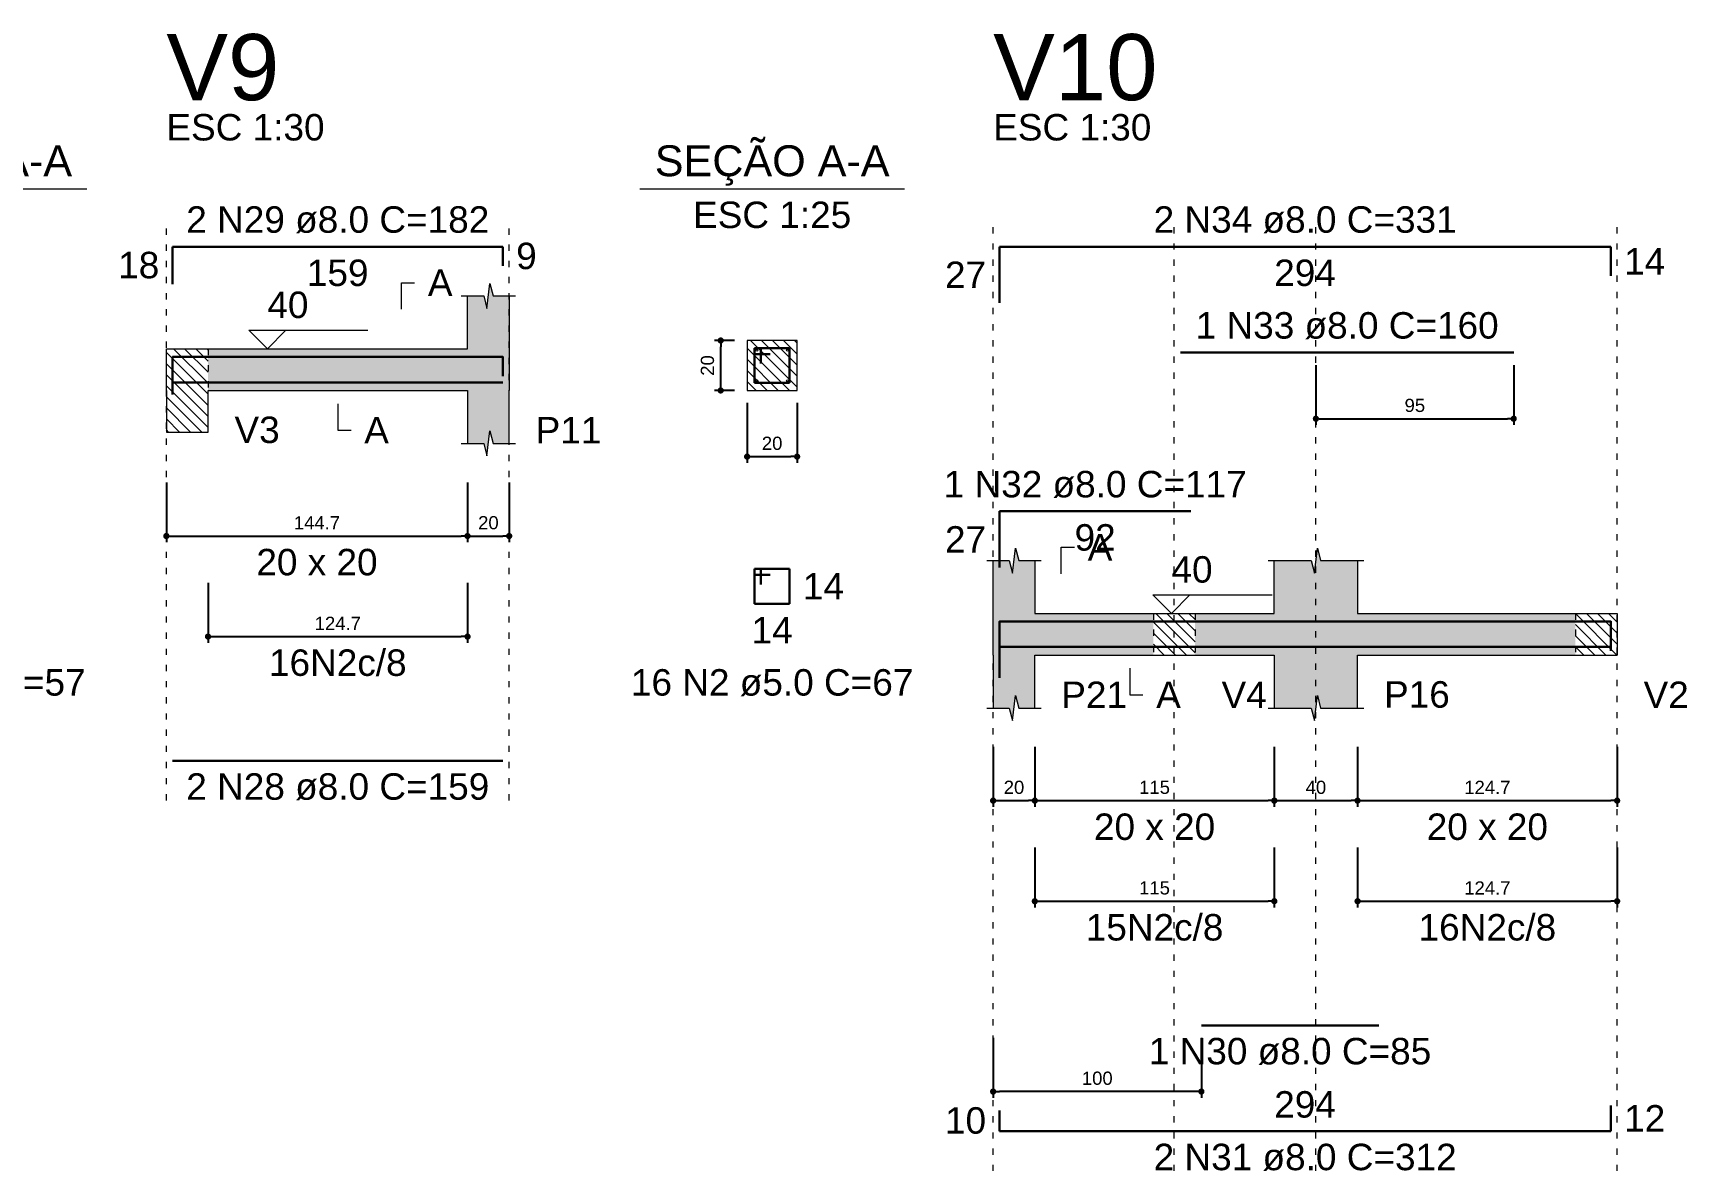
# Model space of a CAD drawing. Header units: millimetres. Extents: x 180 to 11148, y -1598 to 1045.
# Drawn here: x 1465.81 to 1492.29, y 6.16 to 24.38 of the extents above; entities that cross this region are included whole.
import ezdxf

# ---------------------------------------------------------------- set-up
doc = ezdxf.new("R2010")
doc.units = ezdxf.units.MM
doc.header["$MEASUREMENT"] = 0
doc.linetypes.add('DOT2', pattern=[3.175, 0, -3.175])
for name, color, linetype, lineweight in [('Descrição da armadura', 7, 'Continuous', 5), ('DT-Barras na forma', 2, 'Continuous', 30), ('DT-Barras no corte', 5, 'Continuous', 5), ('DT-Barras rebatidas', 2, 'Continuous', 30), ('DT-Cotas', 9, 'Continuous', 5), ('DT-Forma', 5, 'Continuous', 5), ('DT-Hachura forma vigas', 252, 'Continuous', 5), ('DT-Hachura intersecção vigas', 9, 'Continuous', 5), ('DT-Hachura seção vigas', 252, 'Continuous', 5), ('DT-Pontilhado', 9, 'DOT2', 5), ('DT-Textos', 7, 'Continuous', 5), ('DT-Título', 3, 'Continuous', 20), ('Textos armaduras', 7, 'Continuous', 5)]:
    doc.layers.add(name, color=color, linetype=linetype, lineweight=lineweight)
doc.styles.add('Arial', font='arial.ttf')
doc.dimstyles.new('UM_25.000000', dxfattribs={"dimtxt": 0.18, "dimasz": 0.1, "dimexe": 0.1, "dimexo": 0.2, "dimgap": 0, "dimtad": 1, "dimtih": 1, "dimtoh": 1, "dimdec": 1, "dimlfac": 25, "dimzin": 0, "dimdsep": 46, "dimtxsty": 'Standard', "dimcen": 0.09, "dimdle": 0.1, "dimadec": 1, "dimazin": 2, "dimtfac": 1, "dimtdec": 4, "dimtofl": 0, "dimtmove": 0, "dimatfit": 3, "dimfxl": 1, "dimtolj": 1, "dimarcsym": 0})
doc.dimstyles.new('UM_30.000000', dxfattribs={"dimtxt": 0.18, "dimasz": 0.1, "dimexe": 0.1, "dimexo": 0.2, "dimgap": 0, "dimtad": 1, "dimtih": 1, "dimtoh": 1, "dimdec": 1, "dimlfac": 30, "dimzin": 0, "dimdsep": 46, "dimtxsty": 'Standard', "dimcen": 0.09, "dimdle": 0.1, "dimadec": 1, "dimazin": 2, "dimtfac": 1, "dimtdec": 4, "dimtofl": 0, "dimtmove": 0, "dimatfit": 3, "dimfxl": 1, "dimtolj": 1, "dimarcsym": 0})
pattern_1 = [(135, (1363.44159, -104.45506), (-0.08838835, -0.08838835), [])]

# ---------------------------------------------------------------- blocks, each defined once
blk = doc.blocks.new('_Dot')
at = {"color": 0, "linetype": 'ByBlock', "lineweight": -2}
blk.add_line((-0.5, 0), (-1, 0), dxfattribs=at)
at = {"color": 0, "linetype": 'ByBlock', "const_width": 0.5}
blk.add_lwpolyline([(-0.25, 0, 1), (0.25, 0, 1)], format="xyb", close=True, dxfattribs=at)
blk = doc.blocks.new('*D312')
at = {"layer": 'Defpoints', "color": 0, "transparency": 16777216}
for p in [(1467.943, 17.386), (1472.765, 17.386), (1472.765, 16.327)]:
    blk.add_point(p, dxfattribs=at)
at = {"layer": 'DT-Cotas', "color": 0, "lineweight": -2, "transparency": 16777216}
for p, q in [((1467.943, 17.186), (1467.943, 16.227)), ((1472.765, 17.186), (1472.765, 16.227)), ((1468.043, 16.327), (1472.665, 16.327))]:
    blk.add_line(p, q, dxfattribs=at)
at = {"layer": 'DT-Cotas', "color": 0, "lineweight": -2, "transparency": 16777216, "xscale": 0.1000000014901161, "yscale": 0.1000000014901161, "zscale": 0.1000000014901161, "rotation": 180}
blk.add_blockref('_Dot', (1467.943, 16.327), dxfattribs=at)
at = {"layer": 'DT-Cotas', "color": 0, "lineweight": -2, "transparency": 16777216, "xscale": 0.1000000014901161, "yscale": 0.1000000014901161, "zscale": 0.1000000014901161}
blk.add_blockref('_Dot', (1472.765, 16.327), dxfattribs=at)
at = {"layer": 'DT-Cotas', "transparency": 16777216, "insert": (1470.354, 16.539), "char_height": 0.2118, "attachment_point": 5, "rotation": 0.0057, "style": 'Arial'}
blk.add_mtext('\\A1;144.7', dxfattribs=at)
blk = doc.blocks.new('*D313')
at = {"layer": 'Defpoints', "color": 0, "transparency": 16777216}
for p in [(1472.765, 17.386), (1473.432, 17.386), (1473.432, 16.327)]:
    blk.add_point(p, dxfattribs=at)
at = {"layer": 'DT-Cotas', "color": 0, "lineweight": -2, "transparency": 16777216}
for p, q in [((1472.765, 17.186), (1472.765, 16.227)), ((1473.432, 17.186), (1473.432, 16.227)), ((1472.865, 16.327), (1473.332, 16.327))]:
    blk.add_line(p, q, dxfattribs=at)
at = {"layer": 'DT-Cotas', "color": 0, "lineweight": -2, "transparency": 16777216, "xscale": 0.1000000014901161, "yscale": 0.1000000014901161, "zscale": 0.1000000014901161, "rotation": 180}
blk.add_blockref('_Dot', (1472.765, 16.327), dxfattribs=at)
at = {"layer": 'DT-Cotas', "color": 0, "lineweight": -2, "transparency": 16777216, "xscale": 0.1000000014901161, "yscale": 0.1000000014901161, "zscale": 0.1000000014901161}
blk.add_blockref('_Dot', (1473.432, 16.327), dxfattribs=at)
at = {"layer": 'DT-Cotas', "transparency": 16777216, "insert": (1473.099, 16.539), "char_height": 0.2118, "attachment_point": 5, "rotation": 0.0057, "style": 'Arial'}
blk.add_mtext('\\A1;20', dxfattribs=at)
blk = doc.blocks.new('*D314')
at = {"layer": 'Defpoints', "color": 0, "transparency": 16777216}
for p in [(1468.61, 15.776), (1472.765, 15.776), (1472.765, 14.717)]:
    blk.add_point(p, dxfattribs=at)
at = {"layer": 'DT-Cotas', "color": 0, "lineweight": -2, "transparency": 16777216}
for p, q in [((1468.61, 15.576), (1468.61, 14.617)), ((1472.765, 15.576), (1472.765, 14.617)), ((1468.71, 14.717), (1472.665, 14.717))]:
    blk.add_line(p, q, dxfattribs=at)
at = {"layer": 'DT-Cotas', "color": 0, "lineweight": -2, "transparency": 16777216, "xscale": 0.1000000014901161, "yscale": 0.1000000014901161, "zscale": 0.1000000014901161, "rotation": 180}
blk.add_blockref('_Dot', (1468.61, 14.717), dxfattribs=at)
at = {"layer": 'DT-Cotas', "color": 0, "lineweight": -2, "transparency": 16777216, "xscale": 0.1000000014901161, "yscale": 0.1000000014901161, "zscale": 0.1000000014901161}
blk.add_blockref('_Dot', (1472.765, 14.717), dxfattribs=at)
at = {"layer": 'DT-Cotas', "transparency": 16777216, "insert": (1470.688, 14.929), "char_height": 0.2118, "attachment_point": 5, "rotation": 0.0057, "style": 'Arial'}
blk.add_mtext('\\A1;124.7', dxfattribs=at)
blk = doc.blocks.new('*D315')
at = {"layer": 'Defpoints', "color": 0, "transparency": 16777216}
for p in [(1476.819, 19.457), (1477.242, 19.457), (1477.242, 18.657)]:
    blk.add_point(p, dxfattribs=at)
at = {"layer": 'DT-Cotas', "color": 0, "lineweight": -2, "transparency": 16777216}
for p, q in [((1477.042, 19.457), (1476.719, 19.457)), ((1476.819, 18.757), (1476.819, 19.357)), ((1477.042, 18.657), (1476.719, 18.657))]:
    blk.add_line(p, q, dxfattribs=at)
at = {"layer": 'DT-Cotas', "color": 0, "lineweight": -2, "transparency": 16777216, "xscale": 0.1000000014901161, "yscale": 0.1000000014901161, "zscale": 0.1000000014901161}
for p, rotation in [((1476.819, 19.457), 90), ((1476.819, 18.657), 270)]:
    blk.add_blockref('_Dot', p, dxfattribs=dict(at, rotation=rotation))
at = {"layer": 'DT-Cotas', "transparency": 16777216, "insert": (1476.607, 19.057), "char_height": 0.2118, "attachment_point": 5, "rotation": 90, "style": 'Arial'}
blk.add_mtext('\\A1;20', dxfattribs=at)
blk = doc.blocks.new('*D316')
at = {"layer": 'Defpoints', "color": 0, "transparency": 16777216}
for p in [(1477.242, 18.657), (1478.042, 18.657), (1478.042, 17.598)]:
    blk.add_point(p, dxfattribs=at)
at = {"layer": 'DT-Cotas', "color": 0, "lineweight": -2, "transparency": 16777216}
for p, q in [((1477.242, 18.457), (1477.242, 17.498)), ((1478.042, 18.457), (1478.042, 17.498)), ((1477.342, 17.598), (1477.942, 17.598))]:
    blk.add_line(p, q, dxfattribs=at)
at = {"layer": 'DT-Cotas', "color": 0, "lineweight": -2, "transparency": 16777216, "xscale": 0.1000000014901161, "yscale": 0.1000000014901161, "zscale": 0.1000000014901161, "rotation": 180}
blk.add_blockref('_Dot', (1477.242, 17.598), dxfattribs=at)
at = {"layer": 'DT-Cotas', "color": 0, "lineweight": -2, "transparency": 16777216, "xscale": 0.1000000014901161, "yscale": 0.1000000014901161, "zscale": 0.1000000014901161}
blk.add_blockref('_Dot', (1478.042, 17.598), dxfattribs=at)
at = {"layer": 'DT-Cotas', "transparency": 16777216, "insert": (1477.642, 17.81), "char_height": 0.2118, "attachment_point": 5, "rotation": 0.0057, "style": 'Arial'}
blk.add_mtext('\\A1;20', dxfattribs=at)
blk = doc.blocks.new('*D324')
at = {"layer": 'Defpoints', "color": 0, "transparency": 16777216}
for p in [(1481.181, 13.15), (1481.848, 13.15), (1481.848, 12.091)]:
    blk.add_point(p, dxfattribs=at)
at = {"layer": 'DT-Cotas', "color": 0, "lineweight": -2, "transparency": 16777216}
for p, q in [((1481.181, 12.95), (1481.181, 11.991)), ((1481.848, 12.95), (1481.848, 11.991)), ((1481.281, 12.091), (1481.748, 12.091))]:
    blk.add_line(p, q, dxfattribs=at)
at = {"layer": 'DT-Cotas', "color": 0, "lineweight": -2, "transparency": 16777216, "xscale": 0.1000000014901161, "yscale": 0.1000000014901161, "zscale": 0.1000000014901161, "rotation": 180}
blk.add_blockref('_Dot', (1481.181, 12.091), dxfattribs=at)
at = {"layer": 'DT-Cotas', "color": 0, "lineweight": -2, "transparency": 16777216, "xscale": 0.1000000014901161, "yscale": 0.1000000014901161, "zscale": 0.1000000014901161}
blk.add_blockref('_Dot', (1481.848, 12.091), dxfattribs=at)
at = {"layer": 'DT-Cotas', "transparency": 16777216, "insert": (1481.515, 12.303), "char_height": 0.2118, "attachment_point": 5, "rotation": 0.0057, "style": 'Arial'}
blk.add_mtext('\\A1;20', dxfattribs=at)
blk = doc.blocks.new('*D325')
at = {"layer": 'Defpoints', "color": 0, "transparency": 16777216}
for p in [(1481.848, 13.15), (1485.683, 13.15), (1485.683, 12.091)]:
    blk.add_point(p, dxfattribs=at)
at = {"layer": 'DT-Cotas', "color": 0, "lineweight": -2, "transparency": 16777216}
for p, q in [((1481.848, 12.95), (1481.848, 11.991)), ((1485.683, 12.95), (1485.683, 11.991)), ((1481.948, 12.091), (1485.583, 12.091))]:
    blk.add_line(p, q, dxfattribs=at)
at = {"layer": 'DT-Cotas', "color": 0, "lineweight": -2, "transparency": 16777216, "xscale": 0.1000000014901161, "yscale": 0.1000000014901161, "zscale": 0.1000000014901161, "rotation": 180}
blk.add_blockref('_Dot', (1481.848, 12.091), dxfattribs=at)
at = {"layer": 'DT-Cotas', "color": 0, "lineweight": -2, "transparency": 16777216, "xscale": 0.1000000014901161, "yscale": 0.1000000014901161, "zscale": 0.1000000014901161}
blk.add_blockref('_Dot', (1485.683, 12.091), dxfattribs=at)
at = {"layer": 'DT-Cotas', "transparency": 16777216, "insert": (1483.765, 12.303), "char_height": 0.2118, "attachment_point": 5, "rotation": 0.0057, "style": 'Arial'}
blk.add_mtext('\\A1;115', dxfattribs=at)
blk = doc.blocks.new('*D326')
at = {"layer": 'Defpoints', "color": 0, "transparency": 16777216}
for p in [(1485.683, 13.15), (1487.016, 13.15), (1487.016, 12.091)]:
    blk.add_point(p, dxfattribs=at)
at = {"layer": 'DT-Cotas', "color": 0, "lineweight": -2, "transparency": 16777216}
for p, q in [((1485.683, 12.95), (1485.683, 11.991)), ((1487.016, 12.95), (1487.016, 11.991)), ((1485.783, 12.091), (1486.916, 12.091))]:
    blk.add_line(p, q, dxfattribs=at)
at = {"layer": 'DT-Cotas', "color": 0, "lineweight": -2, "transparency": 16777216, "xscale": 0.1000000014901161, "yscale": 0.1000000014901161, "zscale": 0.1000000014901161, "rotation": 180}
blk.add_blockref('_Dot', (1485.683, 12.091), dxfattribs=at)
at = {"layer": 'DT-Cotas', "color": 0, "lineweight": -2, "transparency": 16777216, "xscale": 0.1000000014901161, "yscale": 0.1000000014901161, "zscale": 0.1000000014901161}
blk.add_blockref('_Dot', (1487.016, 12.091), dxfattribs=at)
at = {"layer": 'DT-Cotas', "transparency": 16777216, "insert": (1486.349, 12.303), "char_height": 0.2118, "attachment_point": 5, "rotation": 0.0057, "style": 'Arial'}
blk.add_mtext('\\A1;40', dxfattribs=at)
blk = doc.blocks.new('*D327')
at = {"layer": 'Defpoints', "color": 0, "transparency": 16777216}
for p in [(1487.016, 13.15), (1491.172, 13.15), (1491.172, 12.091)]:
    blk.add_point(p, dxfattribs=at)
at = {"layer": 'DT-Cotas', "color": 0, "lineweight": -2, "transparency": 16777216}
for p, q in [((1487.016, 12.95), (1487.016, 11.991)), ((1491.172, 12.95), (1491.172, 11.991)), ((1487.116, 12.091), (1491.072, 12.091))]:
    blk.add_line(p, q, dxfattribs=at)
at = {"layer": 'DT-Cotas', "color": 0, "lineweight": -2, "transparency": 16777216, "xscale": 0.1000000014901161, "yscale": 0.1000000014901161, "zscale": 0.1000000014901161, "rotation": 180}
blk.add_blockref('_Dot', (1487.016, 12.091), dxfattribs=at)
at = {"layer": 'DT-Cotas', "color": 0, "lineweight": -2, "transparency": 16777216, "xscale": 0.1000000014901161, "yscale": 0.1000000014901161, "zscale": 0.1000000014901161}
blk.add_blockref('_Dot', (1491.172, 12.091), dxfattribs=at)
at = {"layer": 'DT-Cotas', "transparency": 16777216, "insert": (1489.094, 12.303), "char_height": 0.2118, "attachment_point": 5, "rotation": 0.0057, "style": 'Arial'}
blk.add_mtext('\\A1;124.7', dxfattribs=at)
blk = doc.blocks.new('*D328')
at = {"layer": 'Defpoints', "color": 0, "transparency": 16777216}
for p in [(1481.848, 11.54), (1485.683, 11.54), (1485.683, 10.481)]:
    blk.add_point(p, dxfattribs=at)
at = {"layer": 'DT-Cotas', "color": 0, "lineweight": -2, "transparency": 16777216}
for p, q in [((1481.848, 11.34), (1481.848, 10.381)), ((1485.683, 11.34), (1485.683, 10.381)), ((1481.948, 10.481), (1485.583, 10.481))]:
    blk.add_line(p, q, dxfattribs=at)
at = {"layer": 'DT-Cotas', "color": 0, "lineweight": -2, "transparency": 16777216, "xscale": 0.1000000014901161, "yscale": 0.1000000014901161, "zscale": 0.1000000014901161, "rotation": 180}
blk.add_blockref('_Dot', (1481.848, 10.481), dxfattribs=at)
at = {"layer": 'DT-Cotas', "color": 0, "lineweight": -2, "transparency": 16777216, "xscale": 0.1000000014901161, "yscale": 0.1000000014901161, "zscale": 0.1000000014901161}
blk.add_blockref('_Dot', (1485.683, 10.481), dxfattribs=at)
at = {"layer": 'DT-Cotas', "transparency": 16777216, "insert": (1483.765, 10.693), "char_height": 0.2118, "attachment_point": 5, "rotation": 0.0057, "style": 'Arial'}
blk.add_mtext('\\A1;115', dxfattribs=at)
blk = doc.blocks.new('*D329')
at = {"layer": 'Defpoints', "color": 0, "transparency": 16777216}
for p in [(1487.016, 11.54), (1491.172, 11.54), (1491.172, 10.481)]:
    blk.add_point(p, dxfattribs=at)
at = {"layer": 'DT-Cotas', "color": 0, "lineweight": -2, "transparency": 16777216}
for p, q in [((1487.016, 11.34), (1487.016, 10.381)), ((1491.172, 11.34), (1491.172, 10.381)), ((1487.116, 10.481), (1491.072, 10.481))]:
    blk.add_line(p, q, dxfattribs=at)
at = {"layer": 'DT-Cotas', "color": 0, "lineweight": -2, "transparency": 16777216, "xscale": 0.1000000014901161, "yscale": 0.1000000014901161, "zscale": 0.1000000014901161, "rotation": 180}
blk.add_blockref('_Dot', (1487.016, 10.481), dxfattribs=at)
at = {"layer": 'DT-Cotas', "color": 0, "lineweight": -2, "transparency": 16777216, "xscale": 0.1000000014901161, "yscale": 0.1000000014901161, "zscale": 0.1000000014901161}
blk.add_blockref('_Dot', (1491.172, 10.481), dxfattribs=at)
at = {"layer": 'DT-Cotas', "transparency": 16777216, "insert": (1489.094, 10.693), "char_height": 0.2118, "attachment_point": 5, "rotation": 0.0057, "style": 'Arial'}
blk.add_mtext('\\A1;124.7', dxfattribs=at)
blk = doc.blocks.new('*D330')
at = {"layer": 'Defpoints', "color": 0, "transparency": 16777216}
for p in [(1481.181, 8.493), (1484.515, 8.493), (1481.181, 7.434)]:
    blk.add_point(p, dxfattribs=at)
at = {"layer": 'DT-Cotas', "color": 0, "lineweight": -2, "transparency": 16777216}
for p, q in [((1481.181, 8.293), (1481.181, 7.334)), ((1484.515, 8.293), (1484.515, 7.334)), ((1484.415, 7.434), (1481.281, 7.434))]:
    blk.add_line(p, q, dxfattribs=at)
at = {"layer": 'DT-Cotas', "color": 0, "lineweight": -2, "transparency": 16777216, "xscale": 0.1000000014901161, "yscale": 0.1000000014901161, "zscale": 0.1000000014901161, "rotation": 180}
blk.add_blockref('_Dot', (1481.181, 7.434), dxfattribs=at)
at = {"layer": 'DT-Cotas', "color": 0, "lineweight": -2, "transparency": 16777216, "xscale": 0.1000000014901161, "yscale": 0.1000000014901161, "zscale": 0.1000000014901161}
blk.add_blockref('_Dot', (1484.515, 7.434), dxfattribs=at)
at = {"layer": 'DT-Cotas', "transparency": 16777216, "insert": (1482.848, 7.646), "char_height": 0.2118, "attachment_point": 5, "rotation": 0.0057, "style": 'Arial'}
blk.add_mtext('\\A1;100', dxfattribs=at)
blk = doc.blocks.new('*D331')
at = {"layer": 'Defpoints', "color": 0, "transparency": 16777216}
for p in [(1486.349, 19.264), (1489.516, 19.264), (1489.516, 18.205)]:
    blk.add_point(p, dxfattribs=at)
at = {"layer": 'DT-Cotas', "color": 0, "lineweight": -2, "transparency": 16777216}
for p, q in [((1486.349, 19.064), (1486.349, 18.105)), ((1489.516, 19.064), (1489.516, 18.105)), ((1486.449, 18.205), (1489.416, 18.205))]:
    blk.add_line(p, q, dxfattribs=at)
at = {"layer": 'DT-Cotas', "color": 0, "lineweight": -2, "transparency": 16777216, "xscale": 0.1000000014901161, "yscale": 0.1000000014901161, "zscale": 0.1000000014901161, "rotation": 180}
blk.add_blockref('_Dot', (1486.349, 18.205), dxfattribs=at)
at = {"layer": 'DT-Cotas', "color": 0, "lineweight": -2, "transparency": 16777216, "xscale": 0.1000000014901161, "yscale": 0.1000000014901161, "zscale": 0.1000000014901161}
blk.add_blockref('_Dot', (1489.516, 18.205), dxfattribs=at)
at = {"layer": 'DT-Cotas', "transparency": 16777216, "insert": (1487.933, 18.417), "char_height": 0.2118, "attachment_point": 5, "rotation": 0.0057, "style": 'Arial'}
blk.add_mtext('\\A1;95', dxfattribs=at)

msp = doc.modelspace()

# ---------------------------------------------------------------- hatches: boundary and pattern name
at = {"layer": 'DT-Hachura forma vigas', "linetype": 'Continuous'}
for points in [[(1473.4321, 17.8095), (1473.4321, 18.6569), (1473.4321, 19.3235), (1473.4321, 20.1709), (1473.1737, 20.1709), (1473.1237, 20.3709), (1473.0737, 19.9709), (1473.0237, 20.1709), (1472.7654, 20.1709), (1472.7654, 19.3235), (1468.6097, 19.3235), (1468.6097, 18.6569), (1472.7654, 18.6569), (1472.7654, 17.8095), (1473.0237, 17.8095), (1473.0737, 17.6095), (1473.1237, 18.0095), (1473.1737, 17.8095), (1473.4321, 17.8095)], [(1481.8481, 14.4209), (1483.7481, 14.4209), (1483.7481, 15.0875), (1481.8481, 15.0875), (1481.8481, 15.9349), (1481.5897, 15.9349), (1481.5397, 16.1349), (1481.4897, 15.7349), (1481.4397, 15.9349), (1481.1814, 15.9349), (1481.1814, 15.0875), (1481.1814, 14.4209), (1481.1814, 13.5735), (1481.4397, 13.5735), (1481.4897, 13.3735), (1481.5397, 13.7735), (1481.5897, 13.5735), (1481.8481, 13.5735), (1481.8481, 14.4209)], [(1487.0161, 14.4209), (1490.5051, 14.4209), (1490.5051, 15.0875), (1487.0161, 15.0875), (1487.0161, 15.9349), (1486.4244, 15.9349), (1486.3744, 16.1349), (1486.3244, 15.7349), (1486.2744, 15.9349), (1485.6827, 15.9349), (1485.6827, 15.0875), (1484.4147, 15.0875), (1484.4147, 14.4209), (1485.6827, 14.4209), (1485.6827, 13.5735), (1486.2744, 13.5735), (1486.3244, 13.3735), (1486.3744, 13.7735), (1486.4244, 13.5735), (1487.0161, 13.5735), (1487.0161, 14.4209)]]:
    msp.add_hatch(color=256, dxfattribs=at).paths.add_polyline_path(points)
at = {"layer": 'DT-Hachura intersecção vigas', "linetype": 'Continuous'}
h = msp.add_hatch(dxfattribs=at)
h.set_pattern_fill('ANSI31', color=256, angle=90, style=0)
h.set_pattern_definition(pattern_1)
h.paths.add_polyline_path([(1467.9431, 17.9902), (1468.6097, 17.9902), (1468.6097, 18.6569), (1468.6097, 19.3235), (1467.9431, 19.3235), (1467.9431, 18.6569), (1467.9431, 17.9902)])
h = msp.add_hatch(dxfattribs=at)
h.set_pattern_fill('ANSI31', color=256, angle=90, style=0)
h.set_pattern_definition(pattern_1)
h.paths.add_polyline_path([(1483.7481, 14.4209), (1484.4147, 14.4209), (1484.4147, 15.0875), (1483.7481, 15.0875), (1483.7481, 14.4209)])
h = msp.add_hatch(dxfattribs=at)
h.set_pattern_fill('ANSI31', color=256, angle=90, style=0)
h.set_pattern_definition(pattern_1)
h.paths.add_polyline_path([(1490.5051, 14.4209), (1491.1717, 14.4209), (1491.1717, 15.0875), (1490.5051, 15.0875), (1490.5051, 14.4209)])
at = {"layer": 'DT-Hachura seção vigas', "linetype": 'Continuous'}
h = msp.add_hatch(dxfattribs=at)
h.set_pattern_fill('ANSI31', color=256, angle=90, style=0)
h.set_pattern_definition(pattern_1)
h.paths.add_polyline_path([(1477.2423, 18.6569), (1477.2423, 18.6569), (1478.0423, 18.6569), (1478.0423, 19.4569), (1477.2423, 19.4569), (1477.2423, 18.6569)])

# ---------------------------------------------------------------- linework, layer by layer
at = {"layer": 'DT-Barras na forma'}
for p, q in [((1477.4623, 19.3369), (1477.3623, 19.3369)), ((1477.3623, 19.3369), (1477.3623, 18.7769)), ((1477.9223, 19.3369), (1477.3623, 19.3369)), ((1477.3623, 19.3369), (1477.3623, 19.2369)), ((1477.4623, 19.0869), (1477.4623, 19.3369)), ((1477.9223, 18.7769), (1477.9223, 19.3369)), ((1477.3623, 19.2369), (1477.6123, 19.2369)), ((1477.3623, 18.7769), (1477.9223, 18.7769))]:
    msp.add_line(p, q, dxfattribs=at)
for points in [[(1468.0431, 18.594), (1468.0431, 19.1935), (1473.3321, 19.1935), (1473.3321, 18.8869)], [(1468.0431, 18.7869), (1473.3321, 18.7869)], [(1481.2814, 14.8842), (1481.2814, 14.5509), (1491.0717, 14.5509), (1491.0717, 14.9642)], [(1481.2814, 14.0582), (1481.2814, 14.9575), (1484.3481, 14.9575)], [(1481.2814, 14.0582), (1481.2814, 14.9575), (1491.0717, 14.9575), (1491.0717, 14.4909)], [(1484.1827, 14.9575), (1489.5161, 14.9575)], [(1484.5147, 14.5509), (1487.3539, 14.5509)]]:
    msp.add_lwpolyline(points, dxfattribs=at)
at = {"layer": 'DT-Barras no corte'}
for centre in [(1477.3983, 19.3009), (1477.8863, 19.3009), (1477.3983, 18.8129), (1477.8863, 18.8129)]:
    msp.add_circle(centre, 0.016, dxfattribs=at)
at = {"layer": 'DT-Barras rebatidas'}
for p, q in [((1468.0431, 20.359), (1468.0431, 20.9585)), ((1468.0431, 20.9585), (1473.3321, 20.9585)), ((1473.3321, 20.9585), (1473.3321, 20.6519)), ((1481.2814, 20.0592), (1481.2814, 20.9585)), ((1481.2814, 20.9585), (1491.0717, 20.9585)), ((1491.0717, 20.9585), (1491.0717, 20.4919)), ((1484.1827, 19.2641), (1489.5161, 19.2641)), ((1481.2814, 15.8232), (1481.2814, 16.7225)), ((1481.2814, 16.7225), (1484.3481, 16.7225)), ((1477.4623, 15.8035), (1477.3623, 15.8035)), ((1477.3623, 15.8035), (1477.3623, 15.2435)), ((1477.9223, 15.8035), (1477.3623, 15.8035)), ((1477.3623, 15.8035), (1477.3623, 15.7035)), ((1477.3623, 15.7035), (1477.6123, 15.7035)), ((1477.4623, 15.5535), (1477.4623, 15.8035)), ((1477.9223, 15.2435), (1477.9223, 15.8035)), ((1477.3623, 15.2435), (1477.9223, 15.2435)), ((1468.0431, 12.7294), (1473.3321, 12.7294)), ((1484.5147, 8.4934), (1487.3539, 8.4934)), ((1491.0717, 6.799), (1491.0717, 7.2123)), ((1481.2814, 7.1323), (1481.2814, 6.799)), ((1481.2814, 6.799), (1491.0717, 6.799))]:
    msp.add_line(p, q, dxfattribs=at)
at = {"layer": 'DT-Forma'}
for p, q in [((1472.6654, 20.1707), (1473.0237, 20.1707)), ((1472.7654, 19.3235), (1472.7654, 20.1707)), ((1473.0237, 20.1707), (1473.0737, 19.9707)), ((1473.0737, 19.9707), (1473.1237, 20.3707)), ((1473.1237, 20.3707), (1473.1737, 20.1707)), ((1473.1737, 20.1707), (1473.5321, 20.1707)), ((1473.4321, 20.1707), (1473.4321, 19.3235)), ((1478.0423, 19.4569), (1477.2423, 19.4569)), ((1477.2423, 19.4569), (1477.2423, 19.4569)), ((1477.2423, 19.4569), (1477.2423, 18.6569)), ((1478.0423, 18.6569), (1478.0423, 19.4569)), ((1478.0423, 19.4569), (1478.0423, 19.4569)), ((1467.9431, 19.3235), (1468.6097, 19.3235)), ((1468.6097, 19.3235), (1472.7654, 19.3235)), ((1467.9431, 18.6569), (1467.9431, 17.9902)), ((1468.6097, 17.9902), (1468.6097, 18.6569)), ((1468.6097, 18.6569), (1472.7654, 18.6569)), ((1472.7654, 18.6569), (1472.7654, 17.8097)), ((1473.4321, 17.8097), (1473.4321, 18.6569)), ((1477.2423, 18.6569), (1478.0423, 18.6569)), ((1477.2423, 18.6569), (1477.2423, 18.6569)), ((1478.0423, 18.6569), (1478.0423, 18.6569)), ((1473.0737, 17.6097), (1473.1237, 18.0097)), ((1473.1237, 18.0097), (1473.1737, 17.8097)), ((1467.9431, 17.9902), (1468.6097, 17.9902)), ((1472.6654, 17.8097), (1473.0237, 17.8097)), ((1473.0237, 17.8097), (1473.0737, 17.6097)), ((1473.1737, 17.8097), (1473.5321, 17.8097)), ((1481.0814, 15.9347), (1481.4397, 15.9347)), ((1481.1814, 15.0875), (1481.1814, 15.9347)), ((1481.4397, 15.9347), (1481.4897, 15.7347)), ((1481.4897, 15.7347), (1481.5397, 16.1347)), ((1481.5397, 16.1347), (1481.5897, 15.9347)), ((1481.5897, 15.9347), (1481.9481, 15.9347)), ((1481.8481, 15.9347), (1481.8481, 15.0875)), ((1485.5827, 15.9347), (1486.2744, 15.9347)), ((1485.6827, 15.0875), (1485.6827, 15.9347)), ((1486.2744, 15.9347), (1486.3244, 15.7347)), ((1486.3244, 15.7347), (1486.3744, 16.1347)), ((1486.3744, 16.1347), (1486.4244, 15.9347)), ((1486.4244, 15.9347), (1487.1161, 15.9347)), ((1487.0161, 15.9347), (1487.0161, 15.0875)), ((1481.8481, 15.0875), (1483.7481, 15.0875)), ((1483.7481, 15.0875), (1484.4147, 15.0875)), ((1484.4147, 15.0875), (1485.6827, 15.0875)), ((1487.0161, 15.0875), (1490.5051, 15.0875)), ((1490.5051, 15.0875), (1491.1717, 15.0875)), ((1481.1814, 14.4209), (1481.1814, 13.5737)), ((1481.8481, 13.5737), (1481.8481, 14.4209)), ((1481.8481, 14.4209), (1483.7481, 14.4209)), ((1483.7481, 14.4209), (1484.4147, 14.4209)), ((1484.4147, 14.4209), (1485.6827, 14.4209)), ((1485.6827, 14.4209), (1485.6827, 13.5737)), ((1487.0161, 13.5737), (1487.0161, 14.4209)), ((1487.0161, 14.4209), (1490.5051, 14.4209)), ((1490.5051, 14.4209), (1491.1717, 14.4209)), ((1481.4897, 13.3737), (1481.5397, 13.7737)), ((1481.5397, 13.7737), (1481.5897, 13.5737)), ((1486.3244, 13.3737), (1486.3744, 13.7737)), ((1486.3744, 13.7737), (1486.4244, 13.5737)), ((1481.0814, 13.5737), (1481.4397, 13.5737)), ((1481.4397, 13.5737), (1481.4897, 13.3737)), ((1481.5897, 13.5737), (1481.9481, 13.5737)), ((1485.5827, 13.5737), (1486.2744, 13.5737)), ((1486.2744, 13.5737), (1486.3244, 13.3737)), ((1486.4244, 13.5737), (1487.1161, 13.5737))]:
    msp.add_line(p, q, dxfattribs=at)
at = {"layer": 'DT-Forma', "linetype": 'Continuous'}
for p, q in [((1467.9431, 18.6569), (1467.9431, 19.3235)), ((1473.4321, 19.3235), (1473.4321, 18.6569)), ((1481.1814, 14.4209), (1481.1814, 15.0875)), ((1491.1717, 15.0875), (1491.1717, 14.4209))]:
    msp.add_line(p, q, dxfattribs=at)
at = {"layer": 'DT-Pontilhado', "ltscale": 0.05}
for p, q in [((1467.9431, 12.094), (1467.9431, 21.3821)), ((1473.4321, 12.094), (1473.4321, 21.3821)), ((1481.1814, 6.1636), (1481.1814, 21.3821)), ((1484.0814, 6.1636), (1484.0814, 21.3821)), ((1486.3494, 6.1636), (1486.3494, 21.3821)), ((1491.1717, 6.1636), (1491.1717, 21.3821)), ((1468.6097, 19.3235), (1468.6097, 18.6569)), ((1483.7481, 15.0875), (1483.7481, 14.4209)), ((1484.4147, 15.0875), (1484.4147, 14.4209)), ((1490.5051, 15.0875), (1490.5051, 14.4209))]:
    msp.add_line(p, q, dxfattribs=at)
at = {"layer": 'DT-Textos'}
for p, q in [((1462.4354, 21.8867), (1466.6714, 21.8867)), ((1475.5243, 21.8867), (1479.7603, 21.8867))]:
    msp.add_line(p, q, dxfattribs=at)
for points in [[(1471.7064, 19.9589), (1471.7064, 20.3825), (1471.9182, 20.3825)], [(1469.8564, 19.62), (1469.5599, 19.3235), (1469.2634, 19.62), (1471.1696, 19.62)], [(1470.6876, 18.4451), (1470.6876, 18.0215), (1470.8994, 18.0215)], [(1482.2717, 15.7229), (1482.2717, 16.1465), (1482.4835, 16.1465)], [(1484.3328, 15.384), (1484.0363, 15.0875), (1483.7398, 15.384), (1485.646, 15.384)], [(1483.3681, 14.2091), (1483.3681, 13.7855), (1483.5799, 13.7855)]]:
    msp.add_lwpolyline(points, dxfattribs=at)

# ---------------------------------------------------------------- texts
at = {"layer": 'Descrição da armadura', "linetype": 'Continuous', "char_height": 0.4236, "attachment_point": 8, "line_spacing_factor": 0.798, "style": 'Arial'}
for s, insert, width in [('2 N29 ø8.0 C=182', (1470.6876, 21.1703), 9.7294), ('2 N34 ø8.0 C=331', (1486.1766, 21.1703), 9.7294), ('1 N33 ø8.0 C=160', (1486.8494, 19.4759), 9.7294), ('1 N32 ø8.0 C=117', (1482.8147, 16.9343), 9.7294), ('16N2c/8', (1470.6876, 14.082), 4.419452), ('2 N28 ø8.0 C=159', (1470.6876, 12.094), 9.7294), ('15N2c/8', (1483.7654, 9.846), 4.419452), ('16N2c/8', (1489.0939, 9.846), 4.419452), ('1 N30 ø8.0 C=85', (1485.9343, 7.858), 9.069495), ('2 N31 ø8.0 C=312', (1486.1766, 6.1636), 9.7294)]:
    msp.add_mtext(s, dxfattribs=dict(at, insert=insert, width=width))
at = {"layer": 'Descrição da armadura', "color": 7, "linetype": 'Continuous', "char_height": 0.4236, "attachment_point": 8, "line_spacing_factor": 0.798, "style": 'Arial'}
for s, insert, width in [('2 N3 ø5.0 C=57', (1464.5534, 13.7609), 8.40959), ('16 N2 ø5.0 C=67', (1477.6423, 13.7609), 9.069495)]:
    msp.add_mtext(s, dxfattribs=dict(at, insert=insert, width=width))
at = {"layer": 'DT-Textos', "line_spacing_factor": 0.798, "style": 'Arial'}
for s, insert, char_height, width, attachment_point in [('ESC 1:30', (1467.9431, 22.6529), 0.4236, 4.729993, 7), ('ESC 1:30', (1481.1814, 22.6529), 0.4236, 4.729993, 7), ('SEÇÃO A-A', (1464.5536, 21.9349), 0.4942, 8.023973, 8), ('SEÇÃO A-A', (1477.6426, 21.9349), 0.4942, 8.023973, 8), ('ESC 1:25', (1477.6423, 21.2513), 0.4236, 4.729993, 8), ('A', (1472.13, 20.1707), 0.4236, 0.737072, 7), ('40', (1469.5599, 19.8107), 0.4236, 1.229172, 7), ('V3', (1469.0333, 17.8097), 0.4236, 1.351658, 7), ('A', (1471.1112, 17.8097), 0.4236, 0.737072, 7), ('P11', (1473.8557, 17.8097), 0.4236, 1.966244, 7), ('A', (1482.6953, 15.9347), 0.4236, 0.737072, 7), ('20 x 20', (1470.3542, 15.6917), 0.4236, 3.624925, 8), ('40', (1484.0363, 15.5747), 0.4236, 1.229172, 7), ('P21', (1482.2717, 13.5737), 0.4236, 1.966244, 7), ('A', (1483.7917, 13.5737), 0.4236, 0.737072, 7), ('V4', (1484.8383, 13.5737), 0.4236, 1.351658, 7), ('P16', (1487.4397, 13.5737), 0.4236, 1.966244, 7), ('V2', (1491.5953, 13.5737), 0.4236, 1.351658, 7), ('20 x 20', (1483.7654, 11.4557), 0.4236, 3.624925, 8), ('20 x 20', (1489.0939, 11.4557), 0.4236, 3.624925, 8)]:
    msp.add_mtext(s, dxfattribs=dict(at, insert=insert, char_height=char_height, width=width, attachment_point=attachment_point))
at = {"layer": 'DT-Título', "char_height": 1.059, "attachment_point": 7, "line_spacing_factor": 0.798, "style": 'Arial'}
for s, insert, width in [('V9', (1467.9431, 23.2883), 3.604421), ('V10', (1481.1814, 23.2883), 5.243317)]:
    msp.add_mtext(s, dxfattribs=dict(at, insert=insert, width=width))
at = {"layer": 'Textos armaduras', "linetype": 'Continuous', "char_height": 0.4236, "attachment_point": 7, "line_spacing_factor": 0.798, "style": 'Arial'}
for s, insert, width in [('9', (1473.5439, 20.5934), 0.659905), ('14', (1491.2835, 20.5134), 1.31981), ('18', (1467.1714, 20.447), 1.31981), ('159', (1470.1926, 20.3231), 1.979715), ('27', (1480.4097, 20.2971), 1.31981), ('294', (1485.6816, 20.3231), 1.979715), ('27', (1480.4097, 16.0611), 1.31981), ('92', (1482.4848, 16.0871), 1.31981), ('294', (1485.6816, 7.0108), 1.979715), ('10', (1480.4097, 6.7538), 1.31981), ('12', (1491.2835, 6.7938), 1.31981)]:
    msp.add_mtext(s, dxfattribs=dict(at, insert=insert, width=width))
at = {"layer": 'Textos armaduras', "color": 7, "linetype": 'Continuous', "char_height": 0.4236, "width": 1.31981, "attachment_point": 7, "line_spacing_factor": 0.798, "style": 'Arial'}
for insert in [(1478.1341, 15.3117), (1477.3124, 14.6081)]:
    msp.add_mtext('14', dxfattribs=dict(at, insert=insert))

# ---------------------------------------------------------------- dimensions: what is measured, and where the dimension line sits
at = {"layer": 'DT-Cotas'}
dim = msp.add_linear_dim(base=(1476.8187, 19.4569), p1=(1477.2423, 18.6569), p2=(1477.2423, 19.4569), angle=90, dimstyle='UM_25.000000', override={"dimtxt": 0.2118, "dimasz": 0.1, "dimexe": 0.1, "dimexo": 0.2, "dimtad": 1, "dimtih": 0, "dimtoh": 0, "dimdec": 1, "dimlfac": 25, "dimzin": 8, "dimtxsty": 'Arial', "dimblk": 'Dot', "dimblk1": 'Dot', "dimblk2": 'Dot', "dimsah": 1, "dimdle": 0.1, "dimse1": 0, "dimse2": 0, "dimclrt": 256, "dimadec": 1, "dimazin": 3, "dimtmove": 2, "dimldrblk": 'Dot'}, dxfattribs=at)
dim.commit()
dim.dimension.update_dxf_attribs({"geometry": '*D315', "text_midpoint": (1476.6069, 19.0569), "dimtype": 160, "text_rotation": 90})
for base, p1, p2, dimstyle, override, picture, middle in [((1489.5161, 18.2051), (1486.3494, 19.2641), (1489.5161, 19.2641), 'UM_30.000000', {"dimtxt": 0.2118, "dimasz": 0.1, "dimexe": 0.1, "dimexo": 0.2, "dimtad": 1, "dimtih": 0, "dimtoh": 0, "dimdec": 1, "dimlfac": 30, "dimzin": 8, "dimtxsty": 'Arial', "dimblk": 'Dot', "dimblk1": 'Dot', "dimblk2": 'Dot', "dimsah": 1, "dimdle": 0.1, "dimse1": 0, "dimse2": 0, "dimclrt": 256, "dimadec": 1, "dimazin": 3, "dimtmove": 2, "dimldrblk": 'Dot'}, '*D331', (1487.9327, 18.4169)), ((1478.0423, 17.5979), (1477.2423, 18.6569), (1478.0423, 18.6569), 'UM_25.000000', {"dimtxt": 0.2118, "dimasz": 0.1, "dimexe": 0.1, "dimexo": 0.2, "dimtad": 1, "dimtih": 0, "dimtoh": 0, "dimdec": 1, "dimlfac": 25, "dimzin": 8, "dimtxsty": 'Arial', "dimblk": 'Dot', "dimblk1": 'Dot', "dimblk2": 'Dot', "dimsah": 1, "dimdle": 0.1, "dimse1": 0, "dimse2": 0, "dimclrt": 256, "dimadec": 1, "dimazin": 3, "dimtmove": 2, "dimldrblk": 'Dot'}, '*D316', (1477.6423, 17.8097)), ((1472.7654, 16.3271), (1467.9431, 17.3861), (1472.7654, 17.3861), 'UM_30.000000', {"dimtxt": 0.2118, "dimasz": 0.1, "dimexe": 0.1, "dimexo": 0.2, "dimtad": 1, "dimtih": 0, "dimtoh": 0, "dimdec": 1, "dimlfac": 30, "dimzin": 8, "dimtxsty": 'Arial', "dimblk": 'Dot', "dimblk1": 'Dot', "dimblk2": 'Dot', "dimsah": 1, "dimdle": 0.1, "dimse1": 0, "dimse2": 0, "dimclrt": 256, "dimadec": 1, "dimazin": 3, "dimtmove": 2, "dimldrblk": 'Dot'}, '*D312', (1470.3542, 16.5389)), ((1473.4321, 16.3271), (1472.7654, 17.3861), (1473.4321, 17.3861), 'UM_30.000000', {"dimtxt": 0.2118, "dimasz": 0.1, "dimexe": 0.1, "dimexo": 0.2, "dimtad": 1, "dimtih": 0, "dimtoh": 0, "dimdec": 1, "dimlfac": 30, "dimzin": 8, "dimtxsty": 'Arial', "dimblk": 'Dot', "dimblk1": 'Dot', "dimblk2": 'Dot', "dimsah": 1, "dimdle": 0.1, "dimse1": 0, "dimse2": 0, "dimclrt": 256, "dimadec": 1, "dimazin": 3, "dimtmove": 2, "dimldrblk": 'Dot'}, '*D313', (1473.0987, 16.5389)), ((1472.7654, 14.7174), (1468.6097, 15.7764), (1472.7654, 15.7764), 'UM_30.000000', {"dimtxt": 0.2118, "dimasz": 0.1, "dimexe": 0.1, "dimexo": 0.2, "dimtad": 1, "dimtih": 0, "dimtoh": 0, "dimdec": 1, "dimlfac": 30, "dimzin": 8, "dimtxsty": 'Arial', "dimblk": 'Dot', "dimblk1": 'Dot', "dimblk2": 'Dot', "dimsah": 1, "dimdle": 0.1, "dimse1": 0, "dimse2": 0, "dimclrt": 256, "dimadec": 1, "dimazin": 3, "dimtmove": 2, "dimldrblk": 'Dot'}, '*D314', (1470.6876, 14.9292)), ((1481.8481, 12.0911), (1481.1814, 13.1501), (1481.8481, 13.1501), 'UM_30.000000', {"dimtxt": 0.2118, "dimasz": 0.1, "dimexe": 0.1, "dimexo": 0.2, "dimtad": 1, "dimtih": 0, "dimtoh": 0, "dimdec": 1, "dimlfac": 30, "dimzin": 8, "dimtxsty": 'Arial', "dimblk": 'Dot', "dimblk1": 'Dot', "dimblk2": 'Dot', "dimsah": 1, "dimdle": 0.1, "dimse1": 0, "dimse2": 0, "dimclrt": 256, "dimadec": 1, "dimazin": 3, "dimtmove": 2, "dimldrblk": 'Dot'}, '*D324', (1481.5147, 12.3029)), ((1485.6827, 12.0911), (1481.8481, 13.1501), (1485.6827, 13.1501), 'UM_30.000000', {"dimtxt": 0.2118, "dimasz": 0.1, "dimexe": 0.1, "dimexo": 0.2, "dimtad": 1, "dimtih": 0, "dimtoh": 0, "dimdec": 1, "dimlfac": 30, "dimzin": 8, "dimtxsty": 'Arial', "dimblk": 'Dot', "dimblk1": 'Dot', "dimblk2": 'Dot', "dimsah": 1, "dimdle": 0.1, "dimse1": 0, "dimse2": 0, "dimclrt": 256, "dimadec": 1, "dimazin": 3, "dimtmove": 2, "dimldrblk": 'Dot'}, '*D325', (1483.7654, 12.3029)), ((1487.0161, 12.0911), (1485.6827, 13.1501), (1487.0161, 13.1501), 'UM_30.000000', {"dimtxt": 0.2118, "dimasz": 0.1, "dimexe": 0.1, "dimexo": 0.2, "dimtad": 1, "dimtih": 0, "dimtoh": 0, "dimdec": 1, "dimlfac": 30, "dimzin": 8, "dimtxsty": 'Arial', "dimblk": 'Dot', "dimblk1": 'Dot', "dimblk2": 'Dot', "dimsah": 1, "dimdle": 0.1, "dimse1": 0, "dimse2": 0, "dimclrt": 256, "dimadec": 1, "dimazin": 3, "dimtmove": 2, "dimldrblk": 'Dot'}, '*D326', (1486.3494, 12.3029)), ((1491.1717, 12.0911), (1487.0161, 13.1501), (1491.1717, 13.1501), 'UM_30.000000', {"dimtxt": 0.2118, "dimasz": 0.1, "dimexe": 0.1, "dimexo": 0.2, "dimtad": 1, "dimtih": 0, "dimtoh": 0, "dimdec": 1, "dimlfac": 30, "dimzin": 8, "dimtxsty": 'Arial', "dimblk": 'Dot', "dimblk1": 'Dot', "dimblk2": 'Dot', "dimsah": 1, "dimdle": 0.1, "dimse1": 0, "dimse2": 0, "dimclrt": 256, "dimadec": 1, "dimazin": 3, "dimtmove": 2, "dimldrblk": 'Dot'}, '*D327', (1489.0939, 12.3029)), ((1485.6827, 10.4814), (1481.8481, 11.5404), (1485.6827, 11.5404), 'UM_30.000000', {"dimtxt": 0.2118, "dimasz": 0.1, "dimexe": 0.1, "dimexo": 0.2, "dimtad": 1, "dimtih": 0, "dimtoh": 0, "dimdec": 1, "dimlfac": 30, "dimzin": 8, "dimtxsty": 'Arial', "dimblk": 'Dot', "dimblk1": 'Dot', "dimblk2": 'Dot', "dimsah": 1, "dimdle": 0.1, "dimse1": 0, "dimse2": 0, "dimclrt": 256, "dimadec": 1, "dimazin": 3, "dimtmove": 2, "dimldrblk": 'Dot'}, '*D328', (1483.7654, 10.6932)), ((1491.1717, 10.4814), (1487.0161, 11.5404), (1491.1717, 11.5404), 'UM_30.000000', {"dimtxt": 0.2118, "dimasz": 0.1, "dimexe": 0.1, "dimexo": 0.2, "dimtad": 1, "dimtih": 0, "dimtoh": 0, "dimdec": 1, "dimlfac": 30, "dimzin": 8, "dimtxsty": 'Arial', "dimblk": 'Dot', "dimblk1": 'Dot', "dimblk2": 'Dot', "dimsah": 1, "dimdle": 0.1, "dimse1": 0, "dimse2": 0, "dimclrt": 256, "dimadec": 1, "dimazin": 3, "dimtmove": 2, "dimldrblk": 'Dot'}, '*D329', (1489.0939, 10.6932)), ((1481.1814, 7.4344), (1484.5147, 8.4934), (1481.1814, 8.4934), 'UM_30.000000', {"dimtxt": 0.2118, "dimasz": 0.1, "dimexe": 0.1, "dimexo": 0.2, "dimtad": 1, "dimtih": 0, "dimtoh": 0, "dimdec": 1, "dimlfac": 30, "dimzin": 8, "dimtxsty": 'Arial', "dimblk": 'Dot', "dimblk1": 'Dot', "dimblk2": 'Dot', "dimsah": 1, "dimdle": 0.1, "dimse1": 0, "dimse2": 0, "dimclrt": 256, "dimadec": 1, "dimazin": 3, "dimtmove": 2, "dimldrblk": 'Dot'}, '*D330', (1482.8481, 7.6462))]:
    dim = msp.add_linear_dim(base=base, p1=p1, p2=p2, dimstyle=dimstyle, override=override, dxfattribs=at)
    dim.commit()
    dim.dimension.update_dxf_attribs({"geometry": picture, "text_midpoint": middle, "dimtype": 160, "text_rotation": 0.00573})

doc.saveas('drawing.dxf')
